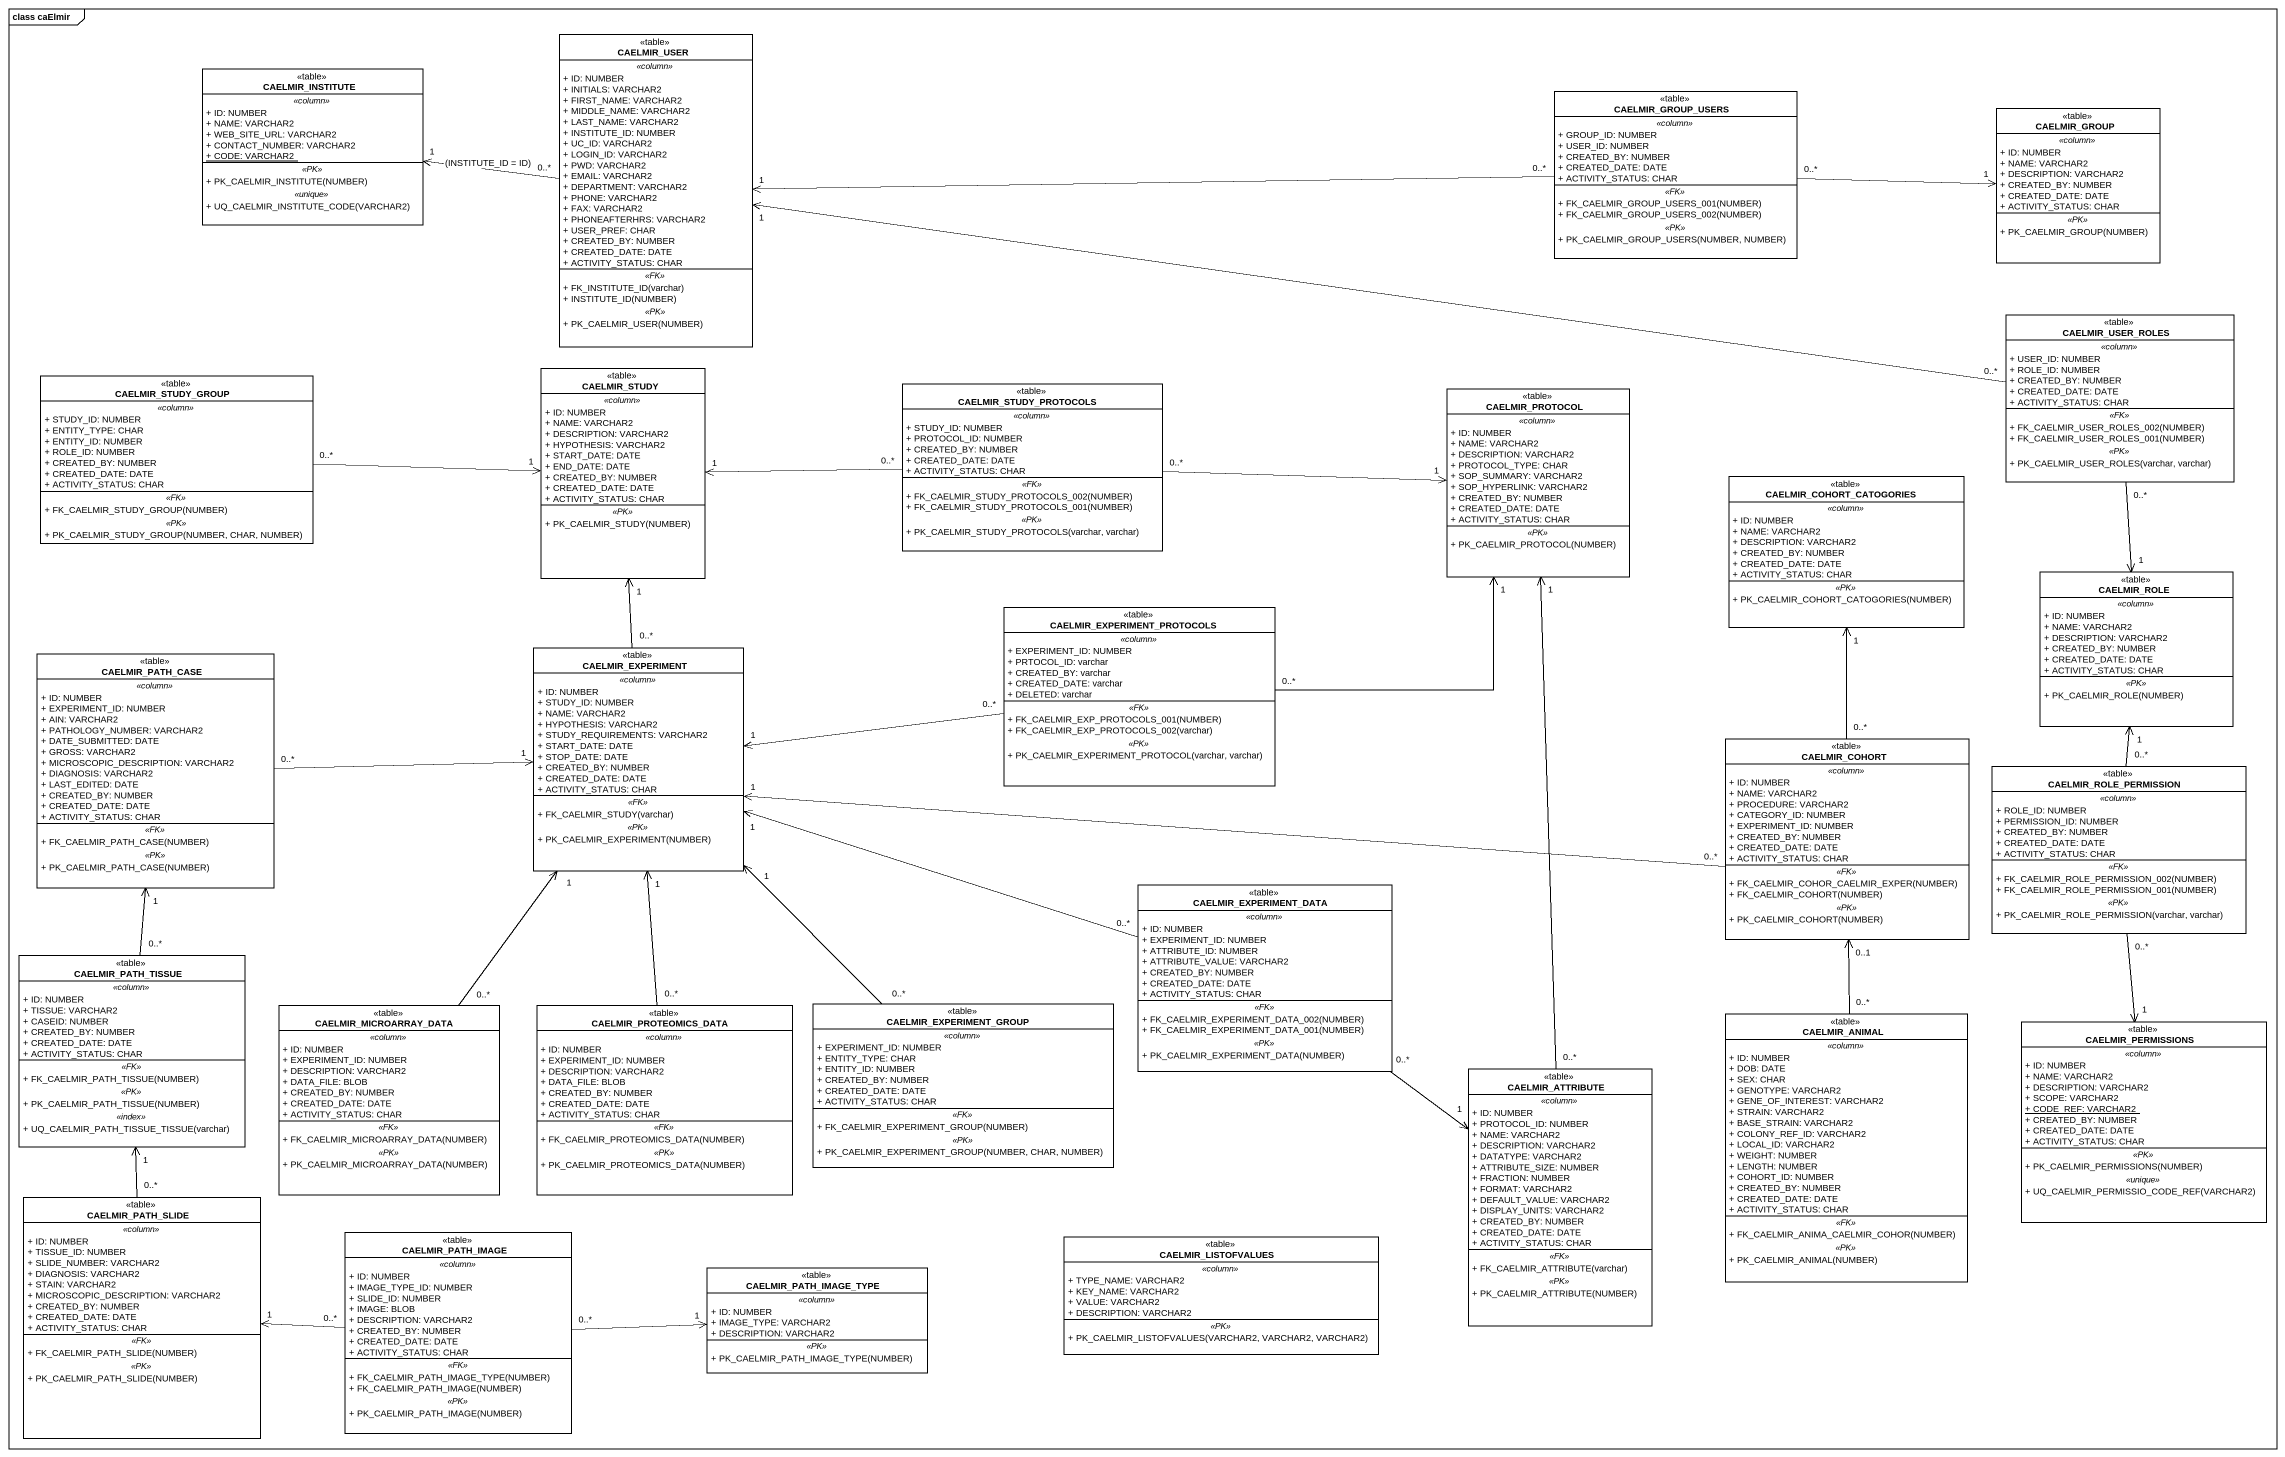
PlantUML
@startuml
mainframe class caElmir
hide circle
hide empty members
skinparam classAttributeIconSize 0
class CAELMIR_USER <<table>> {
  .. <<column>> ..
  + ID: NUMBER
  + INITIALS: VARCHAR2
  + FIRST_NAME: VARCHAR2
  + MIDDLE_NAME: VARCHAR2
  + LAST_NAME: VARCHAR2
  + INSTITUTE_ID: NUMBER
  + UC_ID: VARCHAR2
  + LOGIN_ID: VARCHAR2
  + PWD: VARCHAR2
  + EMAIL: VARCHAR2
  + DEPARTMENT: VARCHAR2
  + PHONE: VARCHAR2
  + FAX: VARCHAR2
  + PHONEAFTERHRS: VARCHAR2
  + USER_PREF: CHAR
  + CREATED_BY: NUMBER
  + CREATED_DATE: DATE
  + ACTIVITY_STATUS: CHAR
  .. <<FK>> ..
  + FK_INSTITUTE_ID(varchar)
  + INSTITUTE_ID(NUMBER)
  .. <<PK>> ..
  + PK_CAELMIR_USER(NUMBER)
}
class CAELMIR_INSTITUTE <<table>> {
  .. <<column>> ..
  + ID: NUMBER
  + NAME: VARCHAR2
  + WEB_SITE_URL: VARCHAR2
  + CONTACT_NUMBER: VARCHAR2
  {static} + CODE: VARCHAR2
  .. <<PK>> ..
  + PK_CAELMIR_INSTITUTE(NUMBER)
  .. <<unique>> ..
  + UQ_CAELMIR_INSTITUTE_CODE(VARCHAR2)
}
class CAELMIR_GROUP_USERS <<table>> {
  .. <<column>> ..
  + GROUP_ID: NUMBER
  + USER_ID: NUMBER
  + CREATED_BY: NUMBER
  + CREATED_DATE: DATE
  + ACTIVITY_STATUS: CHAR
  .. <<FK>> ..
  + FK_CAELMIR_GROUP_USERS_001(NUMBER)
  + FK_CAELMIR_GROUP_USERS_002(NUMBER)
  .. <<PK>> ..
  + PK_CAELMIR_GROUP_USERS(NUMBER, NUMBER)
}
class CAELMIR_GROUP <<table>> {
  .. <<column>> ..
  + ID: NUMBER
  + NAME: VARCHAR2
  + DESCRIPTION: VARCHAR2
  + CREATED_BY: NUMBER
  + CREATED_DATE: DATE
  + ACTIVITY_STATUS: CHAR
  .. <<PK>> ..
  + PK_CAELMIR_GROUP(NUMBER)
}
class CAELMIR_USER_ROLES <<table>> {
  .. <<column>> ..
  + USER_ID: NUMBER
  + ROLE_ID: NUMBER
  + CREATED_BY: NUMBER
  + CREATED_DATE: DATE
  + ACTIVITY_STATUS: CHAR
  .. <<FK>> ..
  + FK_CAELMIR_USER_ROLES_002(NUMBER)
  + FK_CAELMIR_USER_ROLES_001(NUMBER)
  .. <<PK>> ..
  + PK_CAELMIR_USER_ROLES(varchar, varchar)
}
class CAELMIR_STUDY_GROUP <<table>> {
  .. <<column>> ..
  + STUDY_ID: NUMBER
  + ENTITY_TYPE: CHAR
  + ENTITY_ID: NUMBER
  + ROLE_ID: NUMBER
  + CREATED_BY: NUMBER
  + CREATED_DATE: DATE
  + ACTIVITY_STATUS: CHAR
  .. <<FK>> ..
  + FK_CAELMIR_STUDY_GROUP(NUMBER)
  .. <<PK>> ..
  + PK_CAELMIR_STUDY_GROUP(NUMBER, CHAR, NUMBER)
}
class CAELMIR_STUDY <<table>> {
  .. <<column>> ..
  + ID: NUMBER
  + NAME: VARCHAR2
  + DESCRIPTION: VARCHAR2
  + HYPOTHESIS: VARCHAR2
  + START_DATE: DATE
  + END_DATE: DATE
  + CREATED_BY: NUMBER
  + CREATED_DATE: DATE
  + ACTIVITY_STATUS: CHAR
  .. <<PK>> ..
  + PK_CAELMIR_STUDY(NUMBER)
}
class CAELMIR_STUDY_PROTOCOLS <<table>> {
  .. <<column>> ..
  + STUDY_ID: NUMBER
  + PROTOCOL_ID: NUMBER
  + CREATED_BY: NUMBER
  + CREATED_DATE: DATE
  + ACTIVITY_STATUS: CHAR
  .. <<FK>> ..
  + FK_CAELMIR_STUDY_PROTOCOLS_002(NUMBER)
  + FK_CAELMIR_STUDY_PROTOCOLS_001(NUMBER)
  .. <<PK>> ..
  + PK_CAELMIR_STUDY_PROTOCOLS(varchar, varchar)
}
class CAELMIR_PROTOCOL <<table>> {
  .. <<column>> ..
  + ID: NUMBER
  + NAME: VARCHAR2
  + DESCRIPTION: VARCHAR2
  + PROTOCOL_TYPE: CHAR
  + SOP_SUMMARY: VARCHAR2
  + SOP_HYPERLINK: VARCHAR2
  + CREATED_BY: NUMBER
  + CREATED_DATE: DATE
  + ACTIVITY_STATUS: CHAR
  .. <<PK>> ..
  + PK_CAELMIR_PROTOCOL(NUMBER)
}
class CAELMIR_COHORT_CATOGORIES <<table>> {
  .. <<column>> ..
  + ID: NUMBER
  + NAME: VARCHAR2
  + DESCRIPTION: VARCHAR2
  + CREATED_BY: NUMBER
  + CREATED_DATE: DATE
  + ACTIVITY_STATUS: CHAR
  .. <<PK>> ..
  + PK_CAELMIR_COHORT_CATOGORIES(NUMBER)
}
class CAELMIR_ROLE <<table>> {
  .. <<column>> ..
  + ID: NUMBER
  + NAME: VARCHAR2
  + DESCRIPTION: VARCHAR2
  + CREATED_BY: NUMBER
  + CREATED_DATE: DATE
  + ACTIVITY_STATUS: CHAR
  .. <<PK>> ..
  + PK_CAELMIR_ROLE(NUMBER)
}
class CAELMIR_EXPERIMENT_PROTOCOLS <<table>> {
  .. <<column>> ..
  + EXPERIMENT_ID: NUMBER
  + PRTOCOL_ID: varchar
  + CREATED_BY: varchar
  + CREATED_DATE: varchar
  + DELETED: varchar
  .. <<FK>> ..
  + FK_CAELMIR_EXP_PROTOCOLS_001(NUMBER)
  + FK_CAELMIR_EXP_PROTOCOLS_002(varchar)
  .. <<PK>> ..
  + PK_CAELMIR_EXPERIMENT_PROTOCOL(varchar, varchar)
}
class CAELMIR_PATH_CASE <<table>> {
  .. <<column>> ..
  + ID: NUMBER
  + EXPERIMENT_ID: NUMBER
  + AIN: VARCHAR2
  + PATHOLOGY_NUMBER: VARCHAR2
  + DATE_SUBMITTED: DATE
  + GROSS: VARCHAR2
  + MICROSCOPIC_DESCRIPTION: VARCHAR2
  + DIAGNOSIS: VARCHAR2
  + LAST_EDITED: DATE
  + CREATED_BY: NUMBER
  + CREATED_DATE: DATE
  + ACTIVITY_STATUS: CHAR
  .. <<FK>> ..
  + FK_CAELMIR_PATH_CASE(NUMBER)
  .. <<PK>> ..
  + PK_CAELMIR_PATH_CASE(NUMBER)
}
class CAELMIR_EXPERIMENT <<table>> {
  .. <<column>> ..
  + ID: NUMBER
  + STUDY_ID: NUMBER
  + NAME: VARCHAR2
  + HYPOTHESIS: VARCHAR2
  + STUDY_REQUIREMENTS: VARCHAR2
  + START_DATE: DATE
  + STOP_DATE: DATE
  + CREATED_BY: NUMBER
  + CREATED_DATE: DATE
  + ACTIVITY_STATUS: CHAR
  .. <<FK>> ..
  + FK_CAELMIR_STUDY(varchar)
  .. <<PK>> ..
  + PK_CAELMIR_EXPERIMENT(NUMBER)
}
class CAELMIR_COHORT <<table>> {
  .. <<column>> ..
  + ID: NUMBER
  + NAME: VARCHAR2
  + PROCEDURE: VARCHAR2
  + CATEGORY_ID: NUMBER
  + EXPERIMENT_ID: NUMBER
  + CREATED_BY: NUMBER
  + CREATED_DATE: DATE
  + ACTIVITY_STATUS: CHAR
  .. <<FK>> ..
  + FK_CAELMIR_COHOR_CAELMIR_EXPER(NUMBER)
  + FK_CAELMIR_COHORT(NUMBER)
  .. <<PK>> ..
  + PK_CAELMIR_COHORT(NUMBER)
}
class CAELMIR_ROLE_PERMISSION <<table>> {
  .. <<column>> ..
  + ROLE_ID: NUMBER
  + PERMISSION_ID: NUMBER
  + CREATED_BY: NUMBER
  + CREATED_DATE: DATE
  + ACTIVITY_STATUS: CHAR
  .. <<FK>> ..
  + FK_CAELMIR_ROLE_PERMISSION_002(NUMBER)
  + FK_CAELMIR_ROLE_PERMISSION_001(NUMBER)
  .. <<PK>> ..
  + PK_CAELMIR_ROLE_PERMISSION(varchar, varchar)
}
class CAELMIR_EXPERIMENT_DATA <<table>> {
  .. <<column>> ..
  + ID: NUMBER
  + EXPERIMENT_ID: NUMBER
  + ATTRIBUTE_ID: NUMBER
  + ATTRIBUTE_VALUE: VARCHAR2
  + CREATED_BY: NUMBER
  + CREATED_DATE: DATE
  + ACTIVITY_STATUS: CHAR
  .. <<FK>> ..
  + FK_CAELMIR_EXPERIMENT_DATA_002(NUMBER)
  + FK_CAELMIR_EXPERIMENT_DATA_001(NUMBER)
  .. <<PK>> ..
  + PK_CAELMIR_EXPERIMENT_DATA(NUMBER)
}
class CAELMIR_PATH_TISSUE <<table>> {
  .. <<column>> ..
  + ID: NUMBER
  + TISSUE: VARCHAR2
  + CASEID: NUMBER
  + CREATED_BY: NUMBER
  + CREATED_DATE: DATE
  + ACTIVITY_STATUS: CHAR
  .. <<FK>> ..
  + FK_CAELMIR_PATH_TISSUE(NUMBER)
  .. <<PK>> ..
  + PK_CAELMIR_PATH_TISSUE(NUMBER)
  .. <<index>> ..
  + UQ_CAELMIR_PATH_TISSUE_TISSUE(varchar)
}
class CAELMIR_MICROARRAY_DATA <<table>> {
  .. <<column>> ..
  + ID: NUMBER
  + EXPERIMENT_ID: NUMBER
  + DESCRIPTION: VARCHAR2
  + DATA_FILE: BLOB
  + CREATED_BY: NUMBER
  + CREATED_DATE: DATE
  + ACTIVITY_STATUS: CHAR
  .. <<FK>> ..
  + FK_CAELMIR_MICROARRAY_DATA(NUMBER)
  .. <<PK>> ..
  + PK_CAELMIR_MICROARRAY_DATA(NUMBER)
}
class CAELMIR_PROTEOMICS_DATA <<table>> {
  .. <<column>> ..
  + ID: NUMBER
  + EXPERIMENT_ID: NUMBER
  + DESCRIPTION: VARCHAR2
  + DATA_FILE: BLOB
  + CREATED_BY: NUMBER
  + CREATED_DATE: DATE
  + ACTIVITY_STATUS: CHAR
  .. <<FK>> ..
  + FK_CAELMIR_PROTEOMICS_DATA(NUMBER)
  .. <<PK>> ..
  + PK_CAELMIR_PROTEOMICS_DATA(NUMBER)
}
class CAELMIR_EXPERIMENT_GROUP <<table>> {
  .. <<column>> ..
  + EXPERIMENT_ID: NUMBER
  + ENTITY_TYPE: CHAR
  + ENTITY_ID: NUMBER
  + CREATED_BY: NUMBER
  + CREATED_DATE: DATE
  + ACTIVITY_STATUS: CHAR
  .. <<FK>> ..
  + FK_CAELMIR_EXPERIMENT_GROUP(NUMBER)
  .. <<PK>> ..
  + PK_CAELMIR_EXPERIMENT_GROUP(NUMBER, CHAR, NUMBER)
}
class CAELMIR_ANIMAL <<table>> {
  .. <<column>> ..
  + ID: NUMBER
  + DOB: DATE
  + SEX: CHAR
  + GENOTYPE: VARCHAR2
  + GENE_OF_INTEREST: VARCHAR2
  + STRAIN: VARCHAR2
  + BASE_STRAIN: VARCHAR2
  + COLONY_REF_ID: VARCHAR2
  + LOCAL_ID: VARCHAR2
  + WEIGHT: NUMBER
  + LENGTH: NUMBER
  + COHORT_ID: NUMBER
  + CREATED_BY: NUMBER
  + CREATED_DATE: DATE
  + ACTIVITY_STATUS: CHAR
  .. <<FK>> ..
  + FK_CAELMIR_ANIMA_CAELMIR_COHOR(NUMBER)
  .. <<PK>> ..
  + PK_CAELMIR_ANIMAL(NUMBER)
}
class CAELMIR_PERMISSIONS <<table>> {
  .. <<column>> ..
  + ID: NUMBER
  + NAME: VARCHAR2
  + DESCRIPTION: VARCHAR2
  + SCOPE: VARCHAR2
  {static} + CODE_REF: VARCHAR2
  + CREATED_BY: NUMBER
  + CREATED_DATE: DATE
  + ACTIVITY_STATUS: CHAR
  .. <<PK>> ..
  + PK_CAELMIR_PERMISSIONS(NUMBER)
  .. <<unique>> ..
  + UQ_CAELMIR_PERMISSIO_CODE_REF(VARCHAR2)
}
class CAELMIR_ATTRIBUTE <<table>> {
  .. <<column>> ..
  + ID: NUMBER
  + PROTOCOL_ID: NUMBER
  + NAME: VARCHAR2
  + DESCRIPTION: VARCHAR2
  + DATATYPE: VARCHAR2
  + ATTRIBUTE_SIZE: NUMBER
  + FRACTION: NUMBER
  + FORMAT: VARCHAR2
  + DEFAULT_VALUE: VARCHAR2
  + DISPLAY_UNITS: VARCHAR2
  + CREATED_BY: NUMBER
  + CREATED_DATE: DATE
  + ACTIVITY_STATUS: CHAR
  .. <<FK>> ..
  + FK_CAELMIR_ATTRIBUTE(varchar)
  .. <<PK>> ..
  + PK_CAELMIR_ATTRIBUTE(NUMBER)
}
class CAELMIR_PATH_SLIDE <<table>> {
  .. <<column>> ..
  + ID: NUMBER
  + TISSUE_ID: NUMBER
  + SLIDE_NUMBER: VARCHAR2
  + DIAGNOSIS: VARCHAR2
  + STAIN: VARCHAR2
  + MICROSCOPIC_DESCRIPTION: VARCHAR2
  + CREATED_BY: NUMBER
  + CREATED_DATE: DATE
  + ACTIVITY_STATUS: CHAR
  .. <<FK>> ..
  + FK_CAELMIR_PATH_SLIDE(NUMBER)
  .. <<PK>> ..
  + PK_CAELMIR_PATH_SLIDE(NUMBER)
}
class CAELMIR_PATH_IMAGE <<table>> {
  .. <<column>> ..
  + ID: NUMBER
  + IMAGE_TYPE_ID: NUMBER
  + SLIDE_ID: NUMBER
  + IMAGE: BLOB
  + DESCRIPTION: VARCHAR2
  + CREATED_BY: NUMBER
  + CREATED_DATE: DATE
  + ACTIVITY_STATUS: CHAR
  .. <<FK>> ..
  + FK_CAELMIR_PATH_IMAGE_TYPE(NUMBER)
  + FK_CAELMIR_PATH_IMAGE(NUMBER)
  .. <<PK>> ..
  + PK_CAELMIR_PATH_IMAGE(NUMBER)
}
class CAELMIR_LISTOFVALUES <<table>> {
  .. <<column>> ..
  + TYPE_NAME: VARCHAR2
  + KEY_NAME: VARCHAR2
  + VALUE: VARCHAR2
  + DESCRIPTION: VARCHAR2
  .. <<PK>> ..
  + PK_CAELMIR_LISTOFVALUES(VARCHAR2, VARCHAR2, VARCHAR2)
}
class CAELMIR_PATH_IMAGE_TYPE <<table>> {
  .. <<column>> ..
  + ID: NUMBER
  + IMAGE_TYPE: VARCHAR2
  + DESCRIPTION: VARCHAR2
  .. <<PK>> ..
  + PK_CAELMIR_PATH_IMAGE_TYPE(NUMBER)
}
CAELMIR_USER "0..*" -left-> "1" CAELMIR_INSTITUTE : (INSTITUTE_ID = ID)
CAELMIR_GROUP_USERS "0..*" -left-> "1" CAELMIR_USER
CAELMIR_GROUP_USERS "0..*" -right-> "1" CAELMIR_GROUP
CAELMIR_USER_ROLES "0..*" -left-> "1" CAELMIR_USER
CAELMIR_USER_ROLES "0..*" --> "1" CAELMIR_ROLE
CAELMIR_STUDY_GROUP "0..*" -right-> "1" CAELMIR_STUDY
CAELMIR_STUDY_PROTOCOLS "0..*" -left-> "1" CAELMIR_STUDY
CAELMIR_STUDY_PROTOCOLS "0..*" -right-> "1" CAELMIR_PROTOCOL
CAELMIR_EXPERIMENT_PROTOCOLS "0..*" -right-> "1" CAELMIR_PROTOCOL
CAELMIR_EXPERIMENT_PROTOCOLS "0..*" -left-> "1" CAELMIR_EXPERIMENT
CAELMIR_PATH_CASE "0..*" -right-> "1" CAELMIR_EXPERIMENT
CAELMIR_EXPERIMENT "0..*" -up-> "1" CAELMIR_STUDY
CAELMIR_COHORT "0..*" -up-> "1" CAELMIR_COHORT_CATOGORIES
CAELMIR_COHORT "0..*" -left-> "1" CAELMIR_EXPERIMENT
CAELMIR_ROLE_PERMISSION "0..*" -up-> "1" CAELMIR_ROLE
CAELMIR_ROLE_PERMISSION "0..*" --> "1" CAELMIR_PERMISSIONS
CAELMIR_EXPERIMENT_DATA "0..*" -left-> "1" CAELMIR_EXPERIMENT
CAELMIR_EXPERIMENT_DATA "0..*" --> "1" CAELMIR_ATTRIBUTE
CAELMIR_PATH_TISSUE "0..*" -up-> "1" CAELMIR_PATH_CASE
CAELMIR_MICROARRAY_DATA "0..*" -up-> "1" CAELMIR_EXPERIMENT
CAELMIR_PROTEOMICS_DATA "0..*" -up-> "1" CAELMIR_EXPERIMENT
CAELMIR_EXPERIMENT_GROUP "0..*" -up-> "1" CAELMIR_EXPERIMENT
CAELMIR_ANIMAL "0..*" -up-> "0..1" CAELMIR_COHORT
CAELMIR_ATTRIBUTE "0..*" -up-> "1" CAELMIR_PROTOCOL
CAELMIR_PATH_SLIDE "0..*" -up-> "1" CAELMIR_PATH_TISSUE
CAELMIR_PATH_IMAGE "0..*" -left-> "1" CAELMIR_PATH_SLIDE
CAELMIR_PATH_IMAGE "0..*" -right-> "1" CAELMIR_PATH_IMAGE_TYPE
@enduml
